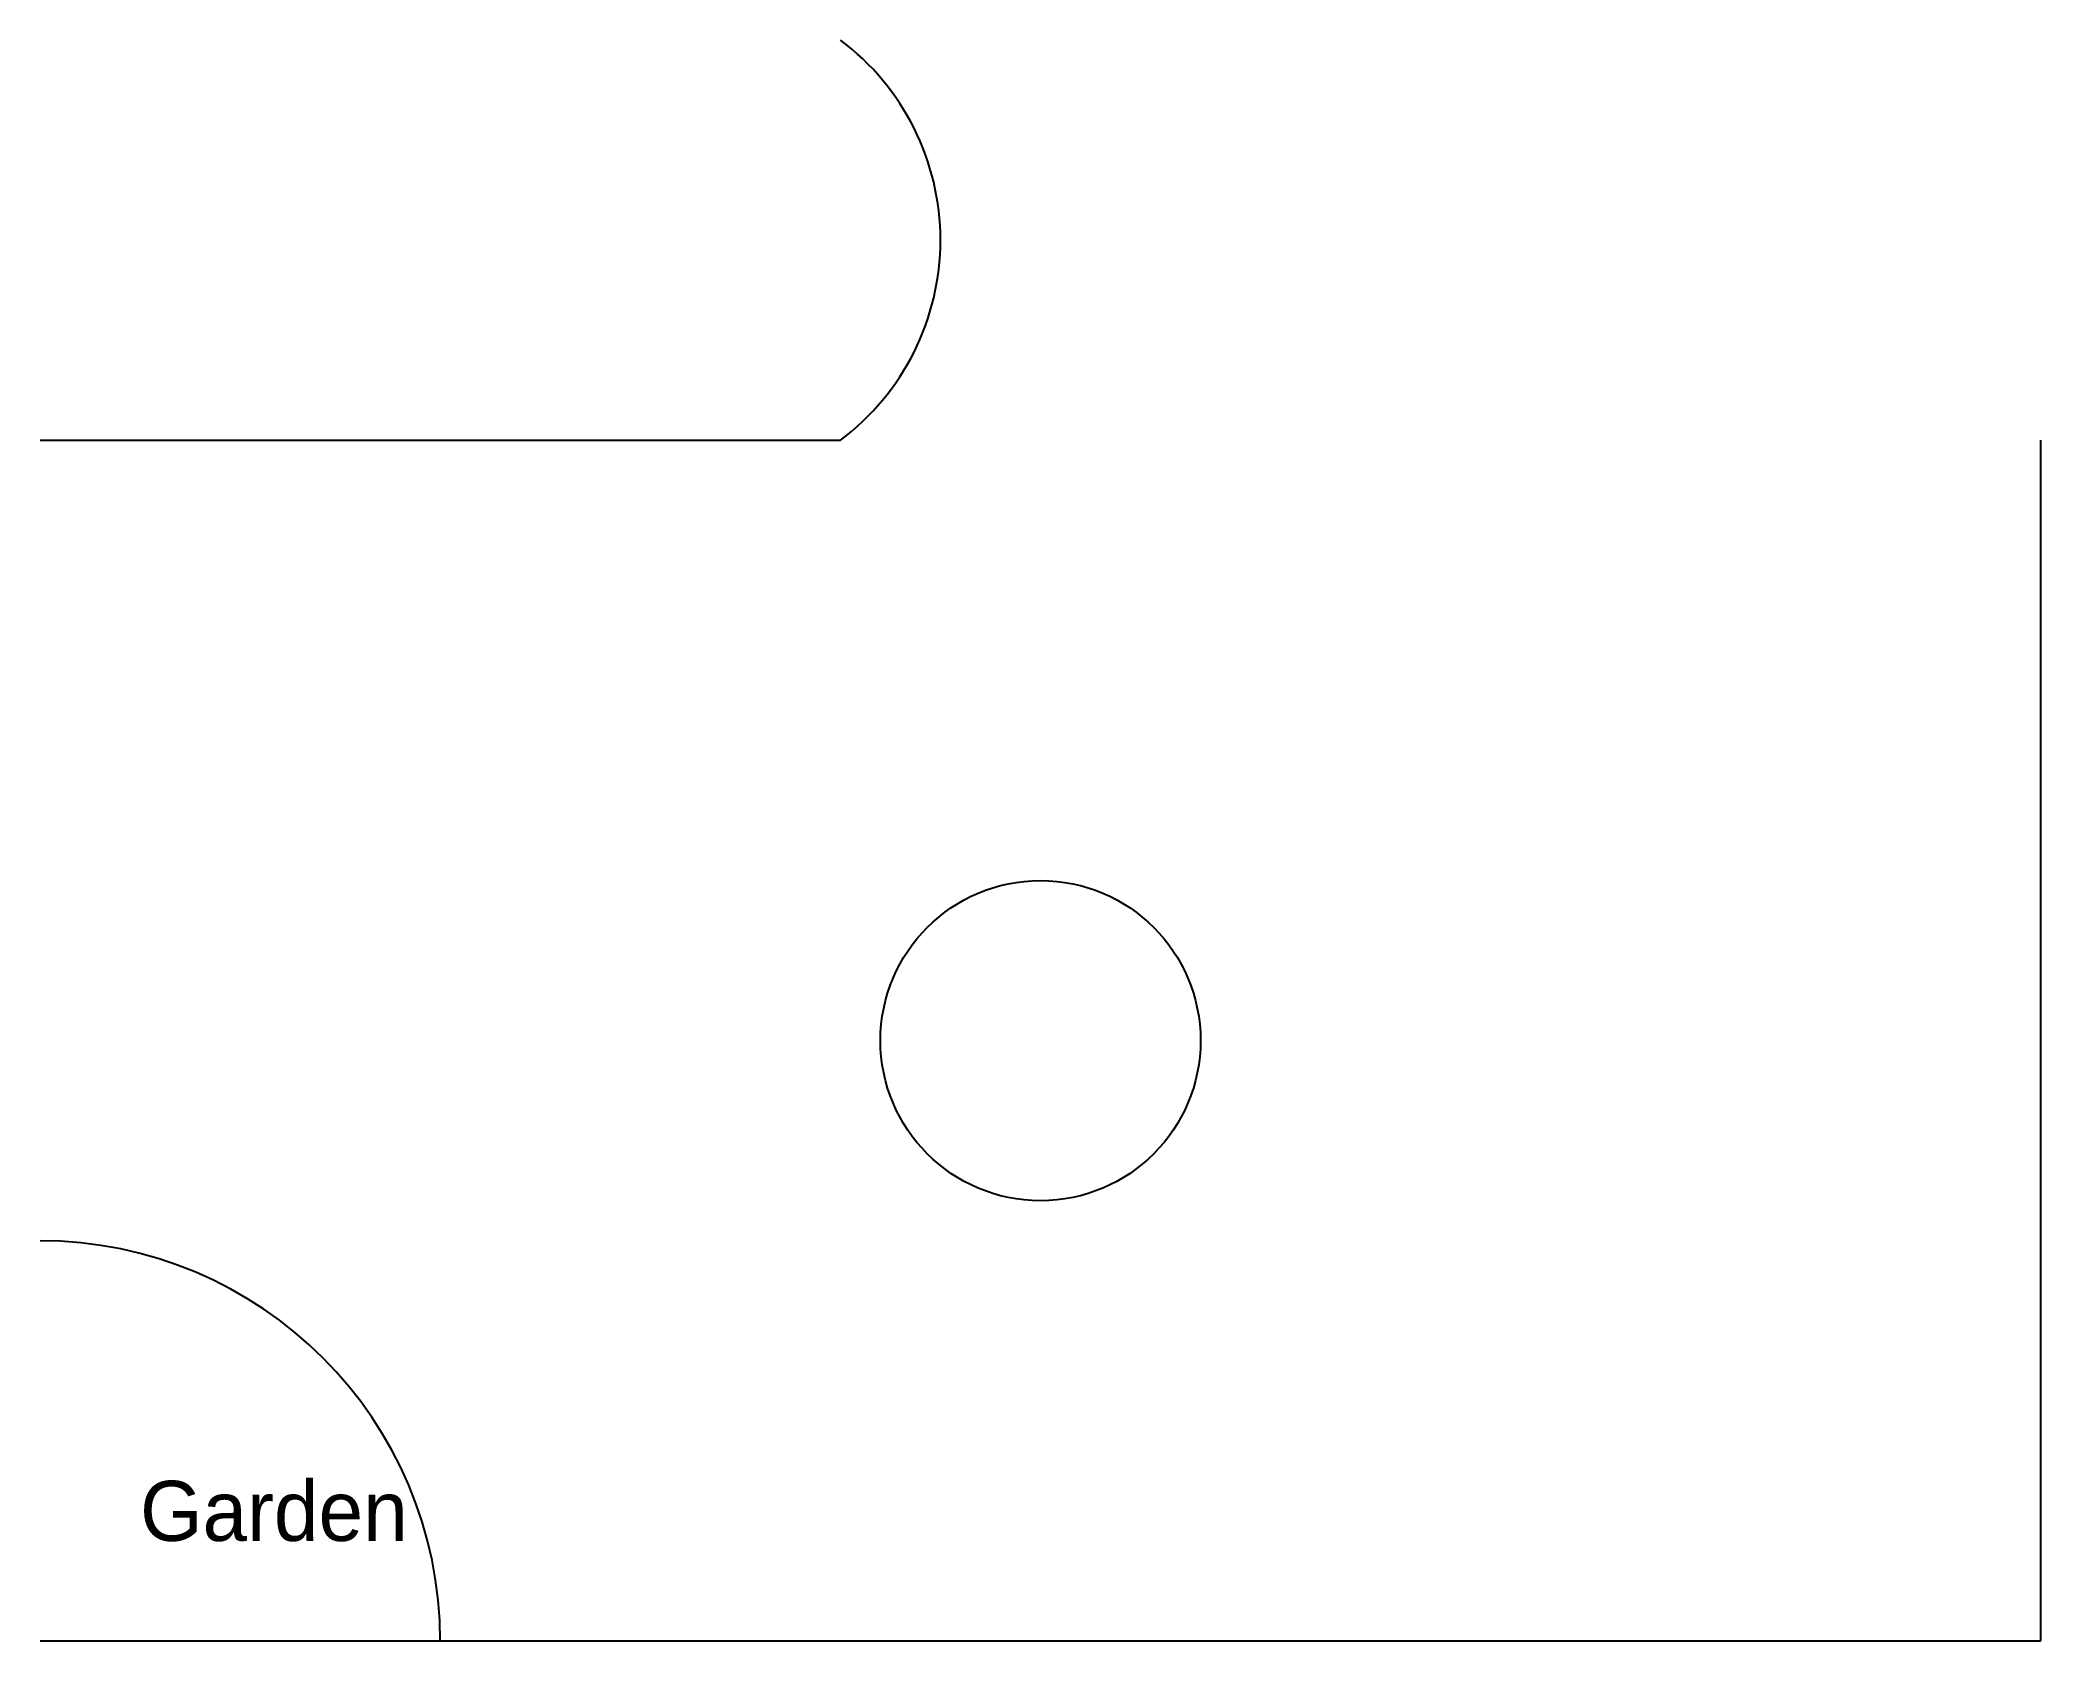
# Model space of a CAD drawing. Extents: x 0 to 10000, y 0 to 8000.
import ezdxf

# ---------------------------------------------------------------- set-up
doc = ezdxf.new("R2010")
doc.units = 0
doc.layers.add('Trees', color=3, linetype='Continuous')
doc.layers.add('Walls', color=1, linetype='Continuous')

msp = doc.modelspace()

# ---------------------------------------------------------------- linework, layer by layer
at = {"layer": 'Trees'}
msp.add_circle((5000, 3000), 800, dxfattribs=at)
at = {"layer": 'Walls'}
for p, q in [((10000, 0), (10000, 6000)), ((0, 0), (10000, 0))]:
    msp.add_line(p, q, dxfattribs=at)
msp.add_lwpolyline([(0, 6000), (4000, 6000, 0.5), (4000, 8000)], format="xyb", dxfattribs=at)
msp.add_arc((0, 0), 2000, 0, 90, dxfattribs=at)

# ---------------------------------------------------------------- texts
at = {"layer": 'Trees'}
msp.add_text('Garden', height=300, dxfattribs=at).set_placement((500, 500))

doc.saveas('drawing.dxf')
